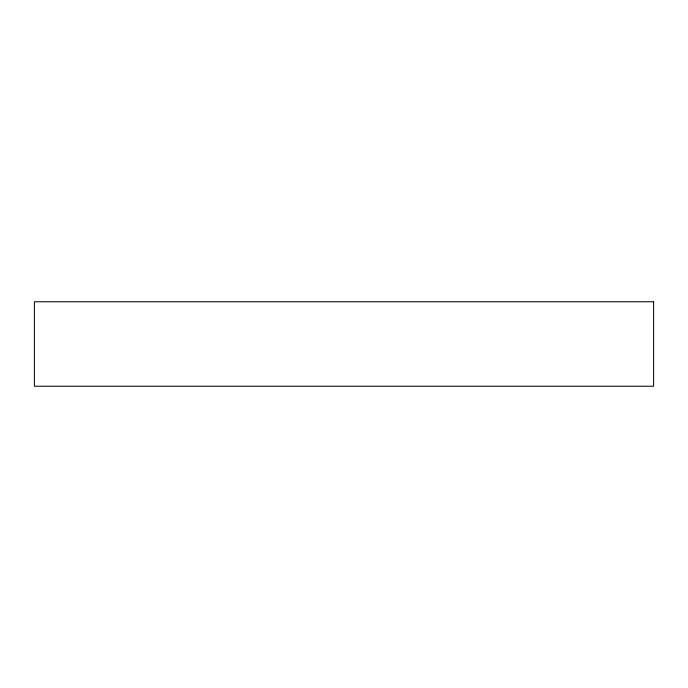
<?xml version="1.0" encoding="UTF-8"?>
<svg xmlns="http://www.w3.org/2000/svg" width="688" height="688" viewBox="0 0 688 688"><rect width="100%" height="100%" fill="white"/><g stroke="black" fill="none" stroke-linecap="round" stroke-linejoin="round"><path stroke-width="1.03" d="M653.6 301.774L34.4 301.774L34.4 386.226L653.6 386.226L653.6 301.774"/></g></svg>
